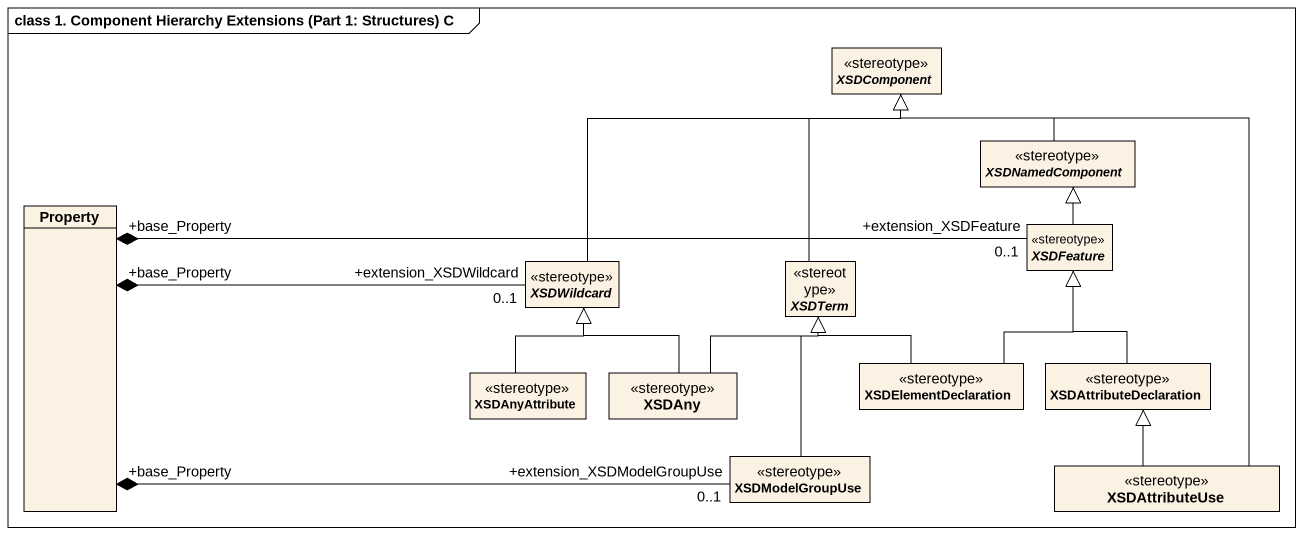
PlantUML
@startuml
mainframe class 1. Component Hierarchy Extensions (Part 1: Structures) C
hide circle
hide empty members
abstract class XSDComponent <<stereotype>>
abstract class XSDNamedComponent <<stereotype>>
class Property
abstract class XSDFeature <<stereotype>>
abstract class XSDWildcard <<stereotype>>
abstract class XSDTerm <<stereotype>>
class XSDAnyAttribute <<stereotype>>
class XSDAny <<stereotype>>
class XSDElementDeclaration <<stereotype>>
class XSDAttributeDeclaration <<stereotype>>
class XSDModelGroupUse <<stereotype>>
class XSDAttributeUse <<stereotype>>
XSDNamedComponent -left-|> XSDComponent
XSDFeature -up-|> XSDNamedComponent
XSDFeature "+extension_XSDFeature\n0..1" -left-* "+base_Property" Property
XSDWildcard -up-|> XSDComponent
XSDWildcard "+extension_XSDWildcard\n0..1" -left-* "+base_Property" Property
XSDTerm -up-|> XSDComponent
XSDAnyAttribute -up-|> XSDWildcard
XSDAny -up-|> XSDWildcard
XSDAny -up-|> XSDTerm
XSDElementDeclaration -up-|> XSDFeature
XSDElementDeclaration -up-|> XSDTerm
XSDAttributeDeclaration -up-|> XSDFeature
XSDModelGroupUse "+extension_XSDModelGroupUse\n0..1" -left-* "+base_Property" Property
XSDModelGroupUse -up-|> XSDTerm
XSDAttributeUse -up-|> XSDComponent
XSDAttributeUse -up-|> XSDAttributeDeclaration
@enduml
